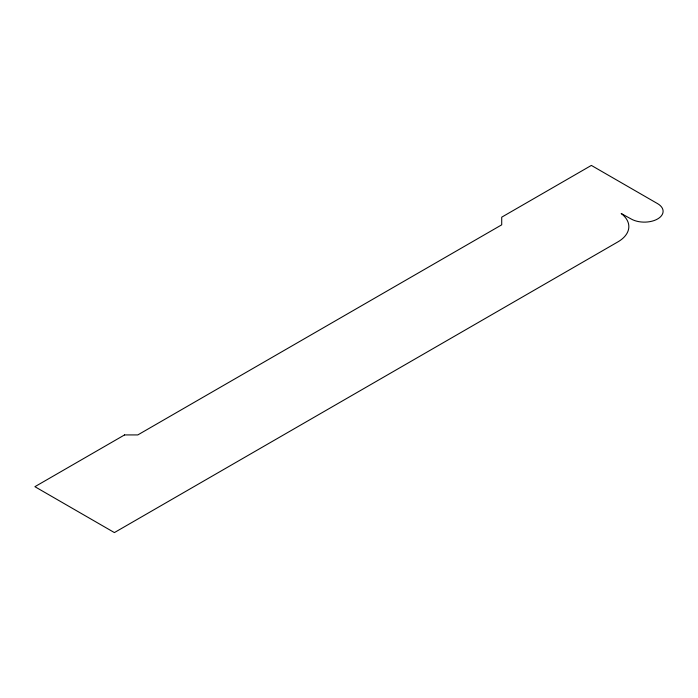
<?xml version="1.0" encoding="UTF-8"?>
<svg xmlns="http://www.w3.org/2000/svg" width="698" height="698" viewBox="0 0 698 698"><rect width="100%" height="100%" fill="white"/><g stroke="black" fill="none" stroke-linecap="round" stroke-linejoin="round"><path stroke-width="1.05" d="M124.558 434.924L34.9 486.689L114.393 532.583L617.861 241.909A37.474 21.638 0 0 0 621.185 213.509L631.114 218.963A18.741 10.819 0 0 0 657.612 218.963A18.741 10.819 0 0 0 657.612 203.659L591.363 165.417L501.714 217.174L501.714 224.826L137.803 434.924L124.558 434.924"/></g></svg>
